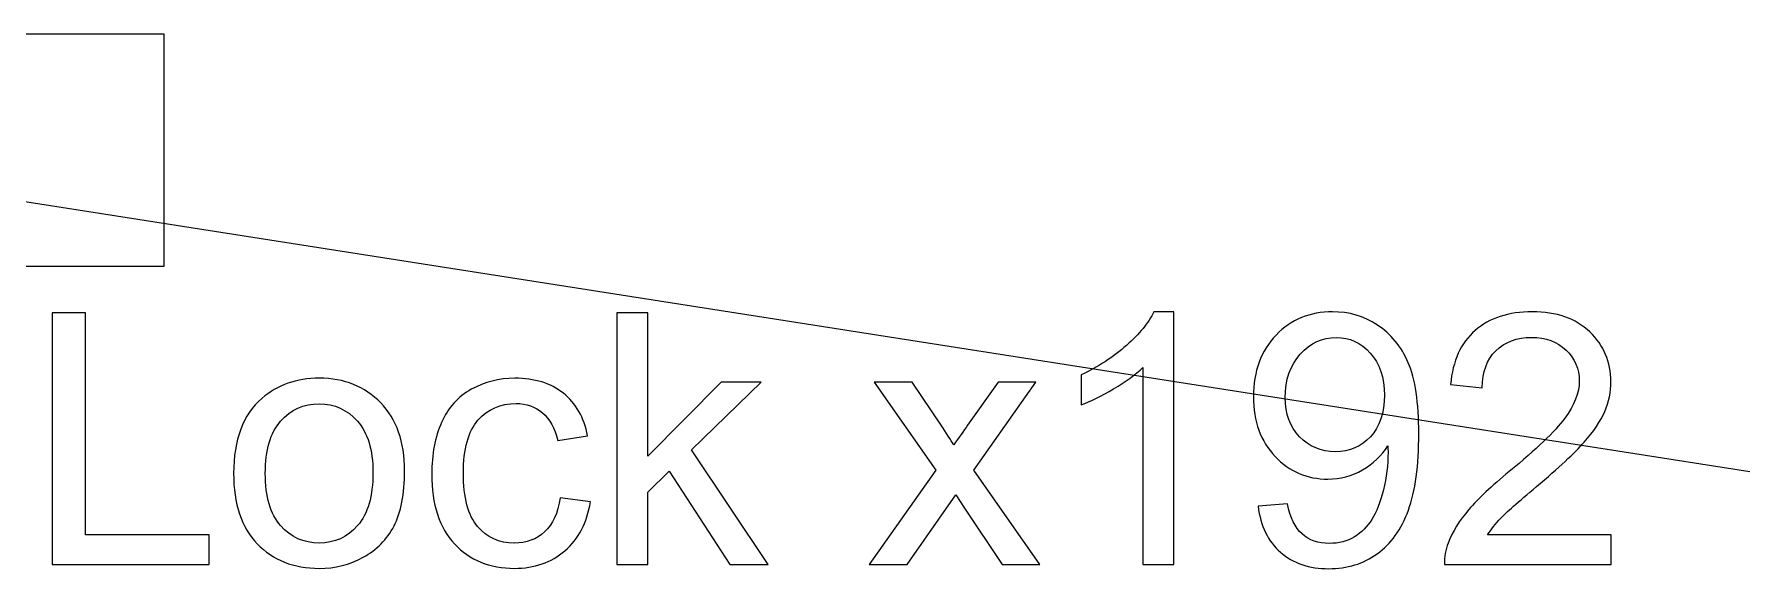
# Model space of a CAD drawing. Header units: inches. Extents: x -60.4 to -14.9, y -20.3 to 14.1.
# Drawn here: x -18.653 to -17.84, y -15.341 to -15.087 of the extents above; entities that cross this region are included whole.
import ezdxf

# ---------------------------------------------------------------- set-up
doc = ezdxf.new("R2010")
doc.units = ezdxf.units.IN
doc.header["$MEASUREMENT"] = 0
doc.layers.add('Master Desktop', color=7, linetype='Continuous', plot=False)

msp = doc.modelspace()

# ---------------------------------------------------------------- linework, layer by layer
at = {"layer": 'Master Desktop', "color": 5, "lineweight": 9}
msp.add_open_spline([(-18.75603, -15.19715), (-18.75603, -15.19715), (-18.591, -15.19715), (-18.591, -15.19715), (-18.591, -15.19715), (-18.591, -15.19715), (-18.591, -15.08715), (-18.591, -15.08715), (-18.591, -15.08715), (-18.591, -15.08715), (-19.03107, -15.08715), (-19.03107, -15.08715), (-19.03107, -15.08715), (-19.03107, -15.08715), (-19.03107, -15.19715), (-19.03107, -15.19715), (-19.03107, -15.19715), (-19.03107, -15.19715), (-18.86603, -15.19715), (-18.86603, -15.19715)], degree=3, knots=[0, 0, 0, 0, 0.166667, 0.166667, 0.166667, 0.166667, 0.333333, 0.333333, 0.333333, 0.333333, 0.5, 0.5, 0.5, 0.5, 0.666667, 0.666667, 0.666667, 0.666667, 1, 1, 1, 1], dxfattribs=at)
at = {"layer": 'Master Desktop', "color": 155, "lineweight": 9}
msp.add_open_spline([(-18.80342, -15.14345), (-18.80342, -15.14345), (-17.83987, -15.2945), (-17.83987, -15.2945), (-17.83987, -15.2945), (-17.83987, -15.2945), (-17.83987, -15.2945), (-17.83987, -15.2945)], degree=3, knots=[0, 0, 0, 0, 0.333333, 0.333333, 0.333333, 0.333333, 1, 1, 1, 1], dxfattribs=at)
at = {"layer": 'Master Desktop', "color": 155}
for points, knots in [([(-18.64419, -15.33858), (-18.64419, -15.33858), (-18.64419, -15.21925), (-18.64419, -15.21925), (-18.64419, -15.21925), (-18.64419, -15.21925), (-18.62836, -15.21925), (-18.62836, -15.21925), (-18.62836, -15.21925), (-18.62836, -15.21925), (-18.62836, -15.32458), (-18.62836, -15.32458), (-18.62836, -15.32458), (-18.62836, -15.32458), (-18.56969, -15.32458), (-18.56969, -15.32458), (-18.56969, -15.32458), (-18.56969, -15.32458), (-18.56969, -15.33858), (-18.56969, -15.33858), (-18.56969, -15.33858), (-18.56969, -15.33858), (-18.64419, -15.33858), (-18.64419, -15.33858)], [0, 0, 0, 0, 0.142857, 0.142857, 0.142857, 0.142857, 0.285714, 0.285714, 0.285714, 0.285714, 0.428571, 0.428571, 0.428571, 0.428571, 0.571429, 0.571429, 0.571429, 0.571429, 0.714286, 0.714286, 0.714286, 0.714286, 1, 1, 1, 1]), ([(-18.37658, -15.33858), (-18.37658, -15.33858), (-18.37658, -15.21925), (-18.37658, -15.21925), (-18.37658, -15.21925), (-18.37658, -15.21925), (-18.36192, -15.21925), (-18.36192, -15.21925), (-18.36192, -15.21925), (-18.36192, -15.21925), (-18.36192, -15.28722), (-18.36192, -15.28722), (-18.36192, -15.28722), (-18.36192, -15.28722), (-18.32725, -15.25208), (-18.32725, -15.25208), (-18.32725, -15.25208), (-18.32725, -15.25208), (-18.3083, -15.25208), (-18.3083, -15.25208), (-18.3083, -15.25208), (-18.3083, -15.25208), (-18.3413, -15.28422), (-18.3413, -15.28422), (-18.3413, -15.28422), (-18.3413, -15.28422), (-18.30497, -15.33858), (-18.30497, -15.33858), (-18.30497, -15.33858), (-18.30497, -15.33858), (-18.32303, -15.33858), (-18.32303, -15.33858), (-18.32303, -15.33858), (-18.32303, -15.33858), (-18.35175, -15.29439), (-18.35175, -15.29439), (-18.35175, -15.29439), (-18.35175, -15.29439), (-18.36192, -15.30427), (-18.36192, -15.30427), (-18.36192, -15.30427), (-18.36192, -15.30427), (-18.36192, -15.33858), (-18.36192, -15.33858), (-18.36192, -15.33858), (-18.36192, -15.33858), (-18.37658, -15.33858), (-18.37658, -15.33858)], [0, 0, 0, 0, 0.076923, 0.076923, 0.076923, 0.076923, 0.153846, 0.153846, 0.153846, 0.153846, 0.230769, 0.230769, 0.230769, 0.230769, 0.307692, 0.307692, 0.307692, 0.307692, 0.384615, 0.384615, 0.384615, 0.384615, 0.461538, 0.461538, 0.461538, 0.461538, 0.538462, 0.538462, 0.538462, 0.538462, 0.615385, 0.615385, 0.615385, 0.615385, 0.692308, 0.692308, 0.692308, 0.692308, 0.769231, 0.769231, 0.769231, 0.769231, 0.846154, 0.846154, 0.846154, 0.846154, 1, 1, 1, 1]), ([(-18.11266, -15.33858), (-18.11266, -15.33858), (-18.12733, -15.33858), (-18.12733, -15.33858), (-18.12733, -15.33858), (-18.12733, -15.33858), (-18.12733, -15.24519), (-18.12733, -15.24519), (-18.12733, -15.24519), (-18.13085, -15.24858), (-18.1355, -15.25194), (-18.14122, -15.2553), (-18.14122, -15.2553), (-18.14694, -15.25866), (-18.15211, -15.26119), (-18.15666, -15.26286), (-18.15666, -15.26286), (-18.15666, -15.26286), (-18.15666, -15.24869), (-18.15666, -15.24869), (-18.15666, -15.24869), (-18.14847, -15.24486), (-18.1413, -15.24019), (-18.13516, -15.23469), (-18.13516, -15.23469), (-18.12902, -15.22922), (-18.12466, -15.22391), (-18.12211, -15.21875), (-18.12211, -15.21875), (-18.12211, -15.21875), (-18.11266, -15.21875), (-18.11266, -15.21875), (-18.11266, -15.21875), (-18.11266, -15.21875), (-18.11266, -15.33858), (-18.11266, -15.33858)], [0, 0, 0, 0, 0.1, 0.1, 0.1, 0.1, 0.2, 0.2, 0.2, 0.2, 0.3, 0.3, 0.3, 0.3, 0.4, 0.4, 0.4, 0.4, 0.5, 0.5, 0.5, 0.5, 0.6, 0.6, 0.6, 0.6, 0.7, 0.7, 0.7, 0.7, 0.8, 0.8, 0.8, 0.8, 1, 1, 1, 1]), ([(-18.0728, -15.31091), (-18.0728, -15.31091), (-18.0588, -15.30974), (-18.0588, -15.30974), (-18.0588, -15.30974), (-18.05761, -15.31636), (-18.05533, -15.32113), (-18.05197, -15.32411), (-18.05197, -15.32411), (-18.04861, -15.32708), (-18.0443, -15.32858), (-18.03902, -15.32858), (-18.03902, -15.32858), (-18.03452, -15.32858), (-18.03058, -15.32755), (-18.02716, -15.32547), (-18.02716, -15.32547), (-18.02375, -15.32341), (-18.02097, -15.32066), (-18.01883, -15.31719), (-18.01883, -15.31719), (-18.01669, -15.31374), (-18.01489, -15.30908), (-18.01341, -15.30322), (-18.01341, -15.30322), (-18.01194, -15.29736), (-18.01122, -15.29139), (-18.01122, -15.2853), (-18.01122, -15.2853), (-18.01122, -15.28466), (-18.01125, -15.28366), (-18.0113, -15.28236), (-18.0113, -15.28236), (-18.01422, -15.28702), (-18.01822, -15.29083), (-18.02328, -15.29372), (-18.02328, -15.29372), (-18.02833, -15.29663), (-18.03383, -15.29808), (-18.03972, -15.29808), (-18.03972, -15.29808), (-18.04958, -15.29808), (-18.05791, -15.2945), (-18.06475, -15.28733), (-18.06475, -15.28733), (-18.07155, -15.28019), (-18.07497, -15.27074), (-18.07497, -15.25902), (-18.07497, -15.25902), (-18.07497, -15.24691), (-18.07141, -15.23719), (-18.06428, -15.2298), (-18.06428, -15.2298), (-18.05716, -15.22244), (-18.04825, -15.21875), (-18.0375, -15.21875), (-18.0375, -15.21875), (-18.02978, -15.21875), (-18.02269, -15.22083), (-18.01625, -15.22502), (-18.01625, -15.22502), (-18.00983, -15.22919), (-18.00497, -15.23513), (-18.00163, -15.24289), (-18.00163, -15.24289), (-17.9983, -15.25061), (-17.99664, -15.2618), (-17.99664, -15.27644), (-17.99664, -15.27644), (-17.99664, -15.29169), (-17.99828, -15.30383), (-18.00158, -15.31286), (-18.00158, -15.31286), (-18.00489, -15.32191), (-18.00983, -15.32877), (-18.01636, -15.3335), (-18.01636, -15.3335), (-18.02289, -15.33822), (-18.03052, -15.34058), (-18.0393, -15.34058), (-18.0393, -15.34058), (-18.04863, -15.34058), (-18.05625, -15.338), (-18.06216, -15.3328), (-18.06216, -15.3328), (-18.06805, -15.32761), (-18.07161, -15.3203), (-18.0728, -15.31091)], [0, 0, 0, 0, 0.043478, 0.043478, 0.043478, 0.043478, 0.086957, 0.086957, 0.086957, 0.086957, 0.130435, 0.130435, 0.130435, 0.130435, 0.173913, 0.173913, 0.173913, 0.173913, 0.217391, 0.217391, 0.217391, 0.217391, 0.26087, 0.26087, 0.26087, 0.26087, 0.304348, 0.304348, 0.304348, 0.304348, 0.347826, 0.347826, 0.347826, 0.347826, 0.391304, 0.391304, 0.391304, 0.391304, 0.434783, 0.434783, 0.434783, 0.434783, 0.478261, 0.478261, 0.478261, 0.478261, 0.521739, 0.521739, 0.521739, 0.521739, 0.565217, 0.565217, 0.565217, 0.565217, 0.608696, 0.608696, 0.608696, 0.608696, 0.652174, 0.652174, 0.652174, 0.652174, 0.695652, 0.695652, 0.695652, 0.695652, 0.73913, 0.73913, 0.73913, 0.73913, 0.782609, 0.782609, 0.782609, 0.782609, 0.826087, 0.826087, 0.826087, 0.826087, 0.869565, 0.869565, 0.869565, 0.869565, 0.913043, 0.913043, 0.913043, 0.913043, 1, 1, 1, 1]), ([(-17.90544, -15.32458), (-17.90544, -15.32458), (-17.90544, -15.33858), (-17.90544, -15.33858), (-17.90544, -15.33858), (-17.90544, -15.33858), (-17.98444, -15.33858), (-17.98444, -15.33858), (-17.98444, -15.33858), (-17.98456, -15.33505), (-17.98397, -15.33166), (-17.98272, -15.32839), (-17.98272, -15.32839), (-17.98069, -15.32302), (-17.97744, -15.31772), (-17.97297, -15.31252), (-17.97297, -15.31252), (-17.9685, -15.30733), (-17.96211, -15.30133), (-17.9538, -15.29452), (-17.9538, -15.29452), (-17.94089, -15.28389), (-17.93211, -15.27547), (-17.92753, -15.26924), (-17.92753, -15.26924), (-17.92291, -15.26302), (-17.92061, -15.25713), (-17.92061, -15.25158), (-17.92061, -15.25158), (-17.92061, -15.24578), (-17.92269, -15.24089), (-17.92686, -15.23689), (-17.92686, -15.23689), (-17.93103, -15.23291), (-17.93647, -15.23091), (-17.94317, -15.23091), (-17.94317, -15.23091), (-17.95025, -15.23091), (-17.95591, -15.23302), (-17.96017, -15.23725), (-17.96017, -15.23725), (-17.96441, -15.24144), (-17.96656, -15.24728), (-17.96661, -15.25475), (-17.96661, -15.25475), (-17.96661, -15.25475), (-17.98161, -15.25325), (-17.98161, -15.25325), (-17.98161, -15.25325), (-17.98058, -15.24202), (-17.97669, -15.23347), (-17.96997, -15.22758), (-17.96997, -15.22758), (-17.96322, -15.22169), (-17.95419, -15.21875), (-17.94283, -15.21875), (-17.94283, -15.21875), (-17.93139, -15.21875), (-17.9223, -15.22191), (-17.91564, -15.22828), (-17.91564, -15.22828), (-17.90894, -15.23463), (-17.90561, -15.24252), (-17.90561, -15.25191), (-17.90561, -15.25191), (-17.90561, -15.25669), (-17.90658, -15.26139), (-17.90856, -15.266), (-17.90856, -15.266), (-17.9105, -15.27063), (-17.91375, -15.2755), (-17.91828, -15.28061), (-17.91828, -15.28061), (-17.92283, -15.28569), (-17.93036, -15.29272), (-17.94086, -15.30161), (-17.94086, -15.30161), (-17.94967, -15.309), (-17.95533, -15.314), (-17.95783, -15.31663), (-17.95783, -15.31663), (-17.96033, -15.31927), (-17.96239, -15.32191), (-17.96403, -15.32458), (-17.96403, -15.32458), (-17.96403, -15.32458), (-17.90544, -15.32458), (-17.90544, -15.32458)], [0, 0, 0, 0, 0.043478, 0.043478, 0.043478, 0.043478, 0.086957, 0.086957, 0.086957, 0.086957, 0.130435, 0.130435, 0.130435, 0.130435, 0.173913, 0.173913, 0.173913, 0.173913, 0.217391, 0.217391, 0.217391, 0.217391, 0.26087, 0.26087, 0.26087, 0.26087, 0.304348, 0.304348, 0.304348, 0.304348, 0.347826, 0.347826, 0.347826, 0.347826, 0.391304, 0.391304, 0.391304, 0.391304, 0.434783, 0.434783, 0.434783, 0.434783, 0.478261, 0.478261, 0.478261, 0.478261, 0.521739, 0.521739, 0.521739, 0.521739, 0.565217, 0.565217, 0.565217, 0.565217, 0.608696, 0.608696, 0.608696, 0.608696, 0.652174, 0.652174, 0.652174, 0.652174, 0.695652, 0.695652, 0.695652, 0.695652, 0.73913, 0.73913, 0.73913, 0.73913, 0.782609, 0.782609, 0.782609, 0.782609, 0.826087, 0.826087, 0.826087, 0.826087, 0.869565, 0.869565, 0.869565, 0.869565, 0.913043, 0.913043, 0.913043, 0.913043, 1, 1, 1, 1]), ([(-18.01297, -15.25828), (-18.01297, -15.24989), (-18.01519, -15.24322), (-18.01963, -15.2383), (-18.01963, -15.2383), (-18.02405, -15.23339), (-18.02944, -15.23091), (-18.03578, -15.23091), (-18.03578, -15.23091), (-18.04233, -15.23091), (-18.048, -15.23355), (-18.05278, -15.23886), (-18.05278, -15.23886), (-18.05758, -15.24416), (-18.05997, -15.25105), (-18.05997, -15.2595), (-18.05997, -15.2595), (-18.05997, -15.26708), (-18.05769, -15.27324), (-18.05316, -15.27797), (-18.05316, -15.27797), (-18.04861, -15.28272), (-18.04294, -15.28508), (-18.03619, -15.28508), (-18.03619, -15.28508), (-18.02941, -15.28508), (-18.02386, -15.28272), (-18.0195, -15.27797), (-18.0195, -15.27797), (-18.01513, -15.27324), (-18.01297, -15.26666), (-18.01297, -15.25828)], [0, 0, 0, 0, 0.111111, 0.111111, 0.111111, 0.111111, 0.222222, 0.222222, 0.222222, 0.222222, 0.333333, 0.333333, 0.333333, 0.333333, 0.444444, 0.444444, 0.444444, 0.444444, 0.555556, 0.555556, 0.555556, 0.555556, 0.666667, 0.666667, 0.666667, 0.666667, 0.777778, 0.777778, 0.777778, 0.777778, 1, 1, 1, 1]), ([(-18.55817, -15.29533), (-18.55817, -15.27936), (-18.55372, -15.26752), (-18.5448, -15.25983), (-18.5448, -15.25983), (-18.53739, -15.25344), (-18.5283, -15.25025), (-18.51761, -15.25025), (-18.51761, -15.25025), (-18.50575, -15.25025), (-18.49603, -15.25413), (-18.48847, -15.26191), (-18.48847, -15.26191), (-18.48094, -15.26966), (-18.47717, -15.28041), (-18.47717, -15.29411), (-18.47717, -15.29411), (-18.47717, -15.30522), (-18.47883, -15.31394), (-18.48217, -15.3203), (-18.48217, -15.3203), (-18.4855, -15.32666), (-18.49036, -15.33161), (-18.49675, -15.33513), (-18.49675, -15.33513), (-18.50311, -15.33866), (-18.51008, -15.34041), (-18.51761, -15.34041), (-18.51761, -15.34041), (-18.52972, -15.34041), (-18.5395, -15.33655), (-18.54697, -15.3288), (-18.54697, -15.3288), (-18.55444, -15.32105), (-18.55817, -15.30989), (-18.55817, -15.29533)], [0, 0, 0, 0, 0.1, 0.1, 0.1, 0.1, 0.2, 0.2, 0.2, 0.2, 0.3, 0.3, 0.3, 0.3, 0.4, 0.4, 0.4, 0.4, 0.5, 0.5, 0.5, 0.5, 0.6, 0.6, 0.6, 0.6, 0.7, 0.7, 0.7, 0.7, 0.8, 0.8, 0.8, 0.8, 1, 1, 1, 1]), ([(-18.40347, -15.30691), (-18.40347, -15.30691), (-18.38914, -15.30891), (-18.38914, -15.30891), (-18.38914, -15.30891), (-18.39072, -15.31877), (-18.39472, -15.32647), (-18.4012, -15.33205), (-18.4012, -15.33205), (-18.40767, -15.33763), (-18.41564, -15.34041), (-18.42506, -15.34041), (-18.42506, -15.34041), (-18.43686, -15.34041), (-18.44636, -15.33655), (-18.45353, -15.32883), (-18.45353, -15.32883), (-18.46072, -15.32111), (-18.46431, -15.31005), (-18.46431, -15.29566), (-18.46431, -15.29566), (-18.46431, -15.28633), (-18.46275, -15.27819), (-18.45967, -15.27119), (-18.45967, -15.27119), (-18.45658, -15.26422), (-18.45189, -15.25897), (-18.44556, -15.2555), (-18.44556, -15.2555), (-18.43925, -15.252), (-18.43239, -15.25025), (-18.42494, -15.25025), (-18.42494, -15.25025), (-18.41558, -15.25025), (-18.40789, -15.25261), (-18.40194, -15.25736), (-18.40194, -15.25736), (-18.39597, -15.26211), (-18.39214, -15.26886), (-18.39047, -15.27758), (-18.39047, -15.27758), (-18.39047, -15.27758), (-18.40464, -15.27974), (-18.40464, -15.27974), (-18.40464, -15.27974), (-18.406, -15.27394), (-18.40839, -15.26958), (-18.41186, -15.26663), (-18.41186, -15.26663), (-18.41531, -15.26372), (-18.41947, -15.26224), (-18.42436, -15.26224), (-18.42436, -15.26224), (-18.43175, -15.26224), (-18.43775, -15.26489), (-18.44239, -15.27016), (-18.44239, -15.27016), (-18.447, -15.27547), (-18.44931, -15.2838), (-18.44931, -15.29524), (-18.44931, -15.29524), (-18.44931, -15.30686), (-18.44708, -15.31527), (-18.44264, -15.32052), (-18.44264, -15.32052), (-18.43817, -15.32577), (-18.43236, -15.32841), (-18.42522, -15.32841), (-18.42522, -15.32841), (-18.41944, -15.32841), (-18.41464, -15.32666), (-18.41081, -15.32313), (-18.41081, -15.32313), (-18.40694, -15.31963), (-18.4045, -15.31422), (-18.40347, -15.30691)], [0, 0, 0, 0, 0.05, 0.05, 0.05, 0.05, 0.1, 0.1, 0.1, 0.1, 0.15, 0.15, 0.15, 0.15, 0.2, 0.2, 0.2, 0.2, 0.25, 0.25, 0.25, 0.25, 0.3, 0.3, 0.3, 0.3, 0.35, 0.35, 0.35, 0.35, 0.4, 0.4, 0.4, 0.4, 0.45, 0.45, 0.45, 0.45, 0.5, 0.5, 0.5, 0.5, 0.55, 0.55, 0.55, 0.55, 0.6, 0.6, 0.6, 0.6, 0.65, 0.65, 0.65, 0.65, 0.7, 0.7, 0.7, 0.7, 0.75, 0.75, 0.75, 0.75, 0.8, 0.8, 0.8, 0.8, 0.85, 0.85, 0.85, 0.85, 0.9, 0.9, 0.9, 0.9, 1, 1, 1, 1]), ([(-18.257, -15.33858), (-18.257, -15.33858), (-18.22541, -15.29377), (-18.22541, -15.29377), (-18.22541, -15.29377), (-18.22541, -15.29377), (-18.25466, -15.25208), (-18.25466, -15.25208), (-18.25466, -15.25208), (-18.25466, -15.25208), (-18.23663, -15.25208), (-18.23663, -15.25208), (-18.23663, -15.25208), (-18.23663, -15.25208), (-18.22297, -15.2725), (-18.22297, -15.2725), (-18.22297, -15.2725), (-18.22044, -15.27633), (-18.21844, -15.27944), (-18.21702, -15.28189), (-18.21702, -15.28189), (-18.21455, -15.27841), (-18.21236, -15.27528), (-18.21039, -15.27247), (-18.21039, -15.27247), (-18.21039, -15.27247), (-18.196, -15.25208), (-18.196, -15.25208), (-18.196, -15.25208), (-18.196, -15.25208), (-18.17808, -15.25208), (-18.17808, -15.25208), (-18.17808, -15.25208), (-18.17808, -15.25208), (-18.2075, -15.29377), (-18.2075, -15.29377), (-18.2075, -15.29377), (-18.2075, -15.29377), (-18.17616, -15.33858), (-18.17616, -15.33858), (-18.17616, -15.33858), (-18.17616, -15.33858), (-18.194, -15.33858), (-18.194, -15.33858), (-18.194, -15.33858), (-18.194, -15.33858), (-18.21189, -15.31191), (-18.21189, -15.31191), (-18.21189, -15.31191), (-18.21189, -15.31191), (-18.21597, -15.3055), (-18.21597, -15.3055), (-18.21597, -15.3055), (-18.21597, -15.3055), (-18.23908, -15.33858), (-18.23908, -15.33858), (-18.23908, -15.33858), (-18.23908, -15.33858), (-18.257, -15.33858), (-18.257, -15.33858)], [0, 0, 0, 0, 0.0625, 0.0625, 0.0625, 0.0625, 0.125, 0.125, 0.125, 0.125, 0.1875, 0.1875, 0.1875, 0.1875, 0.25, 0.25, 0.25, 0.25, 0.3125, 0.3125, 0.3125, 0.3125, 0.375, 0.375, 0.375, 0.375, 0.4375, 0.4375, 0.4375, 0.4375, 0.5, 0.5, 0.5, 0.5, 0.5625, 0.5625, 0.5625, 0.5625, 0.625, 0.625, 0.625, 0.625, 0.6875, 0.6875, 0.6875, 0.6875, 0.75, 0.75, 0.75, 0.75, 0.8125, 0.8125, 0.8125, 0.8125, 0.875, 0.875, 0.875, 0.875, 1, 1, 1, 1]), ([(-18.54317, -15.29536), (-18.54317, -15.30641), (-18.54075, -15.31469), (-18.53592, -15.32016), (-18.53592, -15.32016), (-18.53106, -15.32566), (-18.52497, -15.32841), (-18.51761, -15.32841), (-18.51761, -15.32841), (-18.51033, -15.32841), (-18.50428, -15.32566), (-18.49942, -15.32013), (-18.49942, -15.32013), (-18.49458, -15.31461), (-18.49217, -15.30619), (-18.49217, -15.29489), (-18.49217, -15.29489), (-18.49217, -15.28422), (-18.49461, -15.27613), (-18.49947, -15.27066), (-18.49947, -15.27066), (-18.50433, -15.26516), (-18.51039, -15.26241), (-18.51761, -15.26241), (-18.51761, -15.26241), (-18.52497, -15.26241), (-18.53106, -15.26513), (-18.53592, -15.27061), (-18.53592, -15.27061), (-18.54075, -15.27608), (-18.54317, -15.28433), (-18.54317, -15.29536)], [0, 0, 0, 0, 0.111111, 0.111111, 0.111111, 0.111111, 0.222222, 0.222222, 0.222222, 0.222222, 0.333333, 0.333333, 0.333333, 0.333333, 0.444444, 0.444444, 0.444444, 0.444444, 0.555556, 0.555556, 0.555556, 0.555556, 0.666667, 0.666667, 0.666667, 0.666667, 0.777778, 0.777778, 0.777778, 0.777778, 1, 1, 1, 1])]:
    msp.add_open_spline(points, degree=3, knots=knots, dxfattribs=at)

doc.saveas('drawing.dxf')
